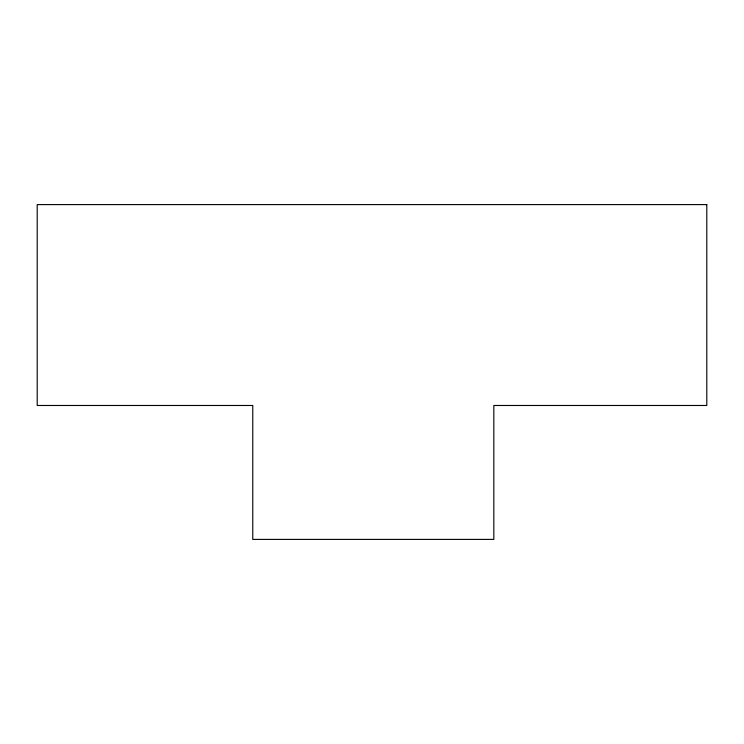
<?xml version="1.0" encoding="UTF-8"?>
<svg xmlns="http://www.w3.org/2000/svg" width="744" height="744" viewBox="0 0 744 744"><rect width="100%" height="100%" fill="white"/><g stroke="black" fill="none" stroke-linecap="round" stroke-linejoin="round"><path stroke-width="1.12" d="M706.8 204.6L37.2 204.6L37.2 405.48L252.765 405.48L252.765 539.4L493.821 539.4L493.821 405.48L706.8 405.48L706.8 204.6"/></g></svg>
